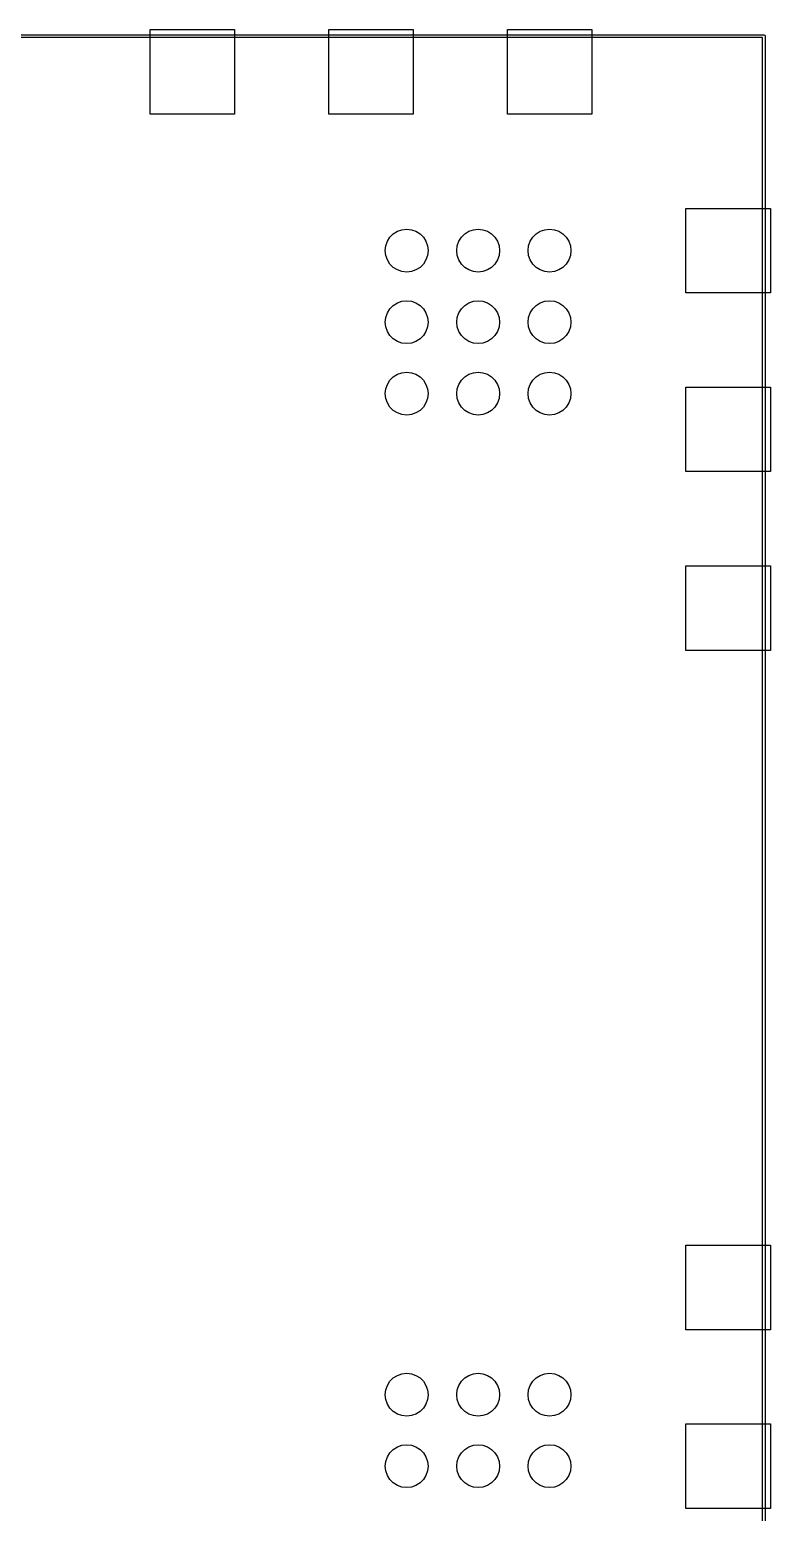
# Model space of a CAD drawing. Extents: x 3.99 to 8.01, y -6.01 to -1.99.
# Drawn here: x 6.972 to 8.009, y -4.065 to -1.991 of the extents above; entities that cross this region are included whole.
import ezdxf

# ---------------------------------------------------------------- set-up
doc = ezdxf.new("R2010")
doc.units = 0
doc.header["$MEASUREMENT"] = 0
doc.layers.add('BLACK', color=7, linetype='CONTINUOUS')

msp = doc.modelspace()

# ---------------------------------------------------------------- linework, layer by layer
at = {"layer": 'BLACK', "linetype": 'CONTINUOUS'}
for p, q in [((4, -1.99803), (8, -1.99803)), ((7.99803, -2.00197), (4.00197, -2.00197)), ((7.14094, -2.10906), (7.14094, -1.99094)), ((7.14094, -1.99094), (7.25906, -1.99094)), ((7.14094, -2.10906), (7.14094, -1.99094)), ((7.14094, -1.99094), (7.25906, -1.99094)), ((7.25906, -1.99094), (7.25906, -2.10906)), ((7.25906, -1.99094), (7.25906, -2.10906)), ((7.39094, -2.10906), (7.39094, -1.99094)), ((7.39094, -1.99094), (7.50906, -1.99094)), ((7.39094, -2.10906), (7.39094, -1.99094)), ((7.39094, -1.99094), (7.50906, -1.99094)), ((7.50906, -1.99094), (7.50906, -2.10906)), ((7.50906, -1.99094), (7.50906, -2.10906)), ((7.64094, -2.10906), (7.64094, -1.99094)), ((7.64094, -1.99094), (7.75906, -1.99094)), ((7.64094, -2.10906), (7.64094, -1.99094)), ((7.64094, -1.99094), (7.75906, -1.99094)), ((7.75906, -1.99094), (7.75906, -2.10906)), ((7.75906, -1.99094), (7.75906, -2.10906)), ((7.99803, -5.99803), (7.99803, -2.00197)), ((8, -1.99803), (8.00139, -1.99861)), ((8.00139, -1.99861), (8.00197, -2)), ((8.00197, -2), (8.00197, -6)), ((7.25906, -2.10906), (7.14094, -2.10906)), ((7.25906, -2.10906), (7.14094, -2.10906)), ((7.50906, -2.10906), (7.39094, -2.10906)), ((7.50906, -2.10906), (7.39094, -2.10906)), ((7.75906, -2.10906), (7.64094, -2.10906)), ((7.75906, -2.10906), (7.64094, -2.10906)), ((7.89094, -2.35906), (7.89094, -2.24094)), ((7.89094, -2.24094), (8.00906, -2.24094)), ((7.89094, -2.35906), (7.89094, -2.24094)), ((7.89094, -2.24094), (8.00906, -2.24094)), ((8.00906, -2.24094), (8.00906, -2.35906)), ((8.00906, -2.24094), (8.00906, -2.35906)), ((7.47655, -2.2813), (7.4813, -2.27655)), ((7.47655, -2.2813), (7.4813, -2.27655)), ((7.4813, -2.27655), (7.48698, -2.27297)), ((7.4813, -2.27655), (7.48698, -2.27297)), ((7.48698, -2.27297), (7.49332, -2.27075)), ((7.48698, -2.27297), (7.49332, -2.27075)), ((7.49332, -2.27075), (7.5, -2.27)), ((7.49332, -2.27075), (7.5, -2.27)), ((7.5, -2.27), (7.50668, -2.27075)), ((7.5, -2.27), (7.50668, -2.27075)), ((7.50668, -2.27075), (7.51302, -2.27297)), ((7.50668, -2.27075), (7.51302, -2.27297)), ((7.51302, -2.27297), (7.5187, -2.27655)), ((7.51302, -2.27297), (7.5187, -2.27655)), ((7.5187, -2.27655), (7.52345, -2.2813)), ((7.5187, -2.27655), (7.52345, -2.2813)), ((7.57655, -2.2813), (7.5813, -2.27655)), ((7.57655, -2.2813), (7.5813, -2.27655)), ((7.5813, -2.27655), (7.58698, -2.27297)), ((7.5813, -2.27655), (7.58698, -2.27297)), ((7.58698, -2.27297), (7.59332, -2.27075)), ((7.58698, -2.27297), (7.59332, -2.27075)), ((7.59332, -2.27075), (7.6, -2.27)), ((7.59332, -2.27075), (7.6, -2.27)), ((7.6, -2.27), (7.60668, -2.27075)), ((7.6, -2.27), (7.60668, -2.27075)), ((7.60668, -2.27075), (7.61302, -2.27297)), ((7.60668, -2.27075), (7.61302, -2.27297)), ((7.61302, -2.27297), (7.6187, -2.27655)), ((7.61302, -2.27297), (7.6187, -2.27655)), ((7.6187, -2.27655), (7.62345, -2.2813)), ((7.6187, -2.27655), (7.62345, -2.2813)), ((7.67655, -2.2813), (7.6813, -2.27655)), ((7.67655, -2.2813), (7.6813, -2.27655)), ((7.6813, -2.27655), (7.68698, -2.27297)), ((7.6813, -2.27655), (7.68698, -2.27297)), ((7.68698, -2.27297), (7.69332, -2.27075)), ((7.68698, -2.27297), (7.69332, -2.27075)), ((7.69332, -2.27075), (7.7, -2.27)), ((7.69332, -2.27075), (7.7, -2.27)), ((7.7, -2.27), (7.70668, -2.27075)), ((7.7, -2.27), (7.70668, -2.27075)), ((7.70668, -2.27075), (7.71302, -2.27297)), ((7.70668, -2.27075), (7.71302, -2.27297)), ((7.71302, -2.27297), (7.7187, -2.27655)), ((7.71302, -2.27297), (7.7187, -2.27655)), ((7.7187, -2.27655), (7.72345, -2.2813)), ((7.7187, -2.27655), (7.72345, -2.2813)), ((7.47, -2.3), (7.47075, -2.29332)), ((7.47, -2.3), (7.47075, -2.29332)), ((7.47075, -2.30668), (7.47, -2.3)), ((7.47075, -2.30668), (7.47, -2.3)), ((7.47075, -2.29332), (7.47297, -2.28698)), ((7.47075, -2.29332), (7.47297, -2.28698)), ((7.47297, -2.28698), (7.47655, -2.2813)), ((7.47297, -2.28698), (7.47655, -2.2813)), ((7.52345, -2.2813), (7.52703, -2.28698)), ((7.52345, -2.2813), (7.52703, -2.28698)), ((7.52703, -2.28698), (7.52925, -2.29332)), ((7.52703, -2.28698), (7.52925, -2.29332)), ((7.52925, -2.29332), (7.53, -2.3)), ((7.52925, -2.29332), (7.53, -2.3)), ((7.53, -2.3), (7.52925, -2.30668)), ((7.53, -2.3), (7.52925, -2.30668)), ((7.57, -2.3), (7.57075, -2.29332)), ((7.57, -2.3), (7.57075, -2.29332)), ((7.57075, -2.30668), (7.57, -2.3)), ((7.57075, -2.30668), (7.57, -2.3)), ((7.57075, -2.29332), (7.57297, -2.28698)), ((7.57075, -2.29332), (7.57297, -2.28698)), ((7.57297, -2.28698), (7.57655, -2.2813)), ((7.57297, -2.28698), (7.57655, -2.2813)), ((7.62345, -2.2813), (7.62703, -2.28698)), ((7.62345, -2.2813), (7.62703, -2.28698)), ((7.62703, -2.28698), (7.62925, -2.29332)), ((7.62703, -2.28698), (7.62925, -2.29332)), ((7.62925, -2.29332), (7.63, -2.3)), ((7.62925, -2.29332), (7.63, -2.3)), ((7.63, -2.3), (7.62925, -2.30668)), ((7.63, -2.3), (7.62925, -2.30668)), ((7.67, -2.3), (7.67075, -2.29332)), ((7.67, -2.3), (7.67075, -2.29332)), ((7.67075, -2.30668), (7.67, -2.3)), ((7.67075, -2.30668), (7.67, -2.3)), ((7.67075, -2.29332), (7.67297, -2.28698)), ((7.67075, -2.29332), (7.67297, -2.28698)), ((7.67297, -2.28698), (7.67655, -2.2813)), ((7.67297, -2.28698), (7.67655, -2.2813)), ((7.72345, -2.2813), (7.72703, -2.28698)), ((7.72345, -2.2813), (7.72703, -2.28698)), ((7.72703, -2.28698), (7.72925, -2.29332)), ((7.72703, -2.28698), (7.72925, -2.29332)), ((7.72925, -2.29332), (7.73, -2.3)), ((7.72925, -2.29332), (7.73, -2.3)), ((7.73, -2.3), (7.72925, -2.30668)), ((7.73, -2.3), (7.72925, -2.30668)), ((7.47297, -2.31302), (7.47075, -2.30668)), ((7.47297, -2.31302), (7.47075, -2.30668)), ((7.47655, -2.3187), (7.47297, -2.31302)), ((7.47655, -2.3187), (7.47297, -2.31302)), ((7.4813, -2.32345), (7.47655, -2.3187)), ((7.4813, -2.32345), (7.47655, -2.3187)), ((7.52345, -2.3187), (7.5187, -2.32345)), ((7.52345, -2.3187), (7.5187, -2.32345)), ((7.52703, -2.31302), (7.52345, -2.3187)), ((7.52703, -2.31302), (7.52345, -2.3187)), ((7.52925, -2.30668), (7.52703, -2.31302)), ((7.52925, -2.30668), (7.52703, -2.31302)), ((7.57297, -2.31302), (7.57075, -2.30668)), ((7.57297, -2.31302), (7.57075, -2.30668)), ((7.57655, -2.3187), (7.57297, -2.31302)), ((7.57655, -2.3187), (7.57297, -2.31302)), ((7.5813, -2.32345), (7.57655, -2.3187)), ((7.5813, -2.32345), (7.57655, -2.3187)), ((7.62345, -2.3187), (7.6187, -2.32345)), ((7.62345, -2.3187), (7.6187, -2.32345)), ((7.62703, -2.31302), (7.62345, -2.3187)), ((7.62703, -2.31302), (7.62345, -2.3187)), ((7.62925, -2.30668), (7.62703, -2.31302)), ((7.62925, -2.30668), (7.62703, -2.31302)), ((7.67297, -2.31302), (7.67075, -2.30668)), ((7.67297, -2.31302), (7.67075, -2.30668)), ((7.67655, -2.3187), (7.67297, -2.31302)), ((7.67655, -2.3187), (7.67297, -2.31302)), ((7.6813, -2.32345), (7.67655, -2.3187)), ((7.6813, -2.32345), (7.67655, -2.3187)), ((7.72345, -2.3187), (7.7187, -2.32345)), ((7.72345, -2.3187), (7.7187, -2.32345)), ((7.72703, -2.31302), (7.72345, -2.3187)), ((7.72703, -2.31302), (7.72345, -2.3187)), ((7.72925, -2.30668), (7.72703, -2.31302)), ((7.72925, -2.30668), (7.72703, -2.31302)), ((7.48698, -2.32703), (7.4813, -2.32345)), ((7.48698, -2.32703), (7.4813, -2.32345)), ((7.49332, -2.32925), (7.48698, -2.32703)), ((7.49332, -2.32925), (7.48698, -2.32703)), ((7.5, -2.33), (7.49332, -2.32925)), ((7.5, -2.33), (7.49332, -2.32925)), ((7.50668, -2.32925), (7.5, -2.33)), ((7.50668, -2.32925), (7.5, -2.33)), ((7.51302, -2.32703), (7.50668, -2.32925)), ((7.51302, -2.32703), (7.50668, -2.32925)), ((7.5187, -2.32345), (7.51302, -2.32703)), ((7.5187, -2.32345), (7.51302, -2.32703)), ((7.58698, -2.32703), (7.5813, -2.32345)), ((7.58698, -2.32703), (7.5813, -2.32345)), ((7.59332, -2.32925), (7.58698, -2.32703)), ((7.59332, -2.32925), (7.58698, -2.32703)), ((7.6, -2.33), (7.59332, -2.32925)), ((7.6, -2.33), (7.59332, -2.32925)), ((7.60668, -2.32925), (7.6, -2.33)), ((7.60668, -2.32925), (7.6, -2.33)), ((7.61302, -2.32703), (7.60668, -2.32925)), ((7.61302, -2.32703), (7.60668, -2.32925)), ((7.6187, -2.32345), (7.61302, -2.32703)), ((7.6187, -2.32345), (7.61302, -2.32703)), ((7.68698, -2.32703), (7.6813, -2.32345)), ((7.68698, -2.32703), (7.6813, -2.32345)), ((7.69332, -2.32925), (7.68698, -2.32703)), ((7.69332, -2.32925), (7.68698, -2.32703)), ((7.7, -2.33), (7.69332, -2.32925)), ((7.7, -2.33), (7.69332, -2.32925)), ((7.70668, -2.32925), (7.7, -2.33)), ((7.70668, -2.32925), (7.7, -2.33)), ((7.71302, -2.32703), (7.70668, -2.32925)), ((7.71302, -2.32703), (7.70668, -2.32925)), ((7.7187, -2.32345), (7.71302, -2.32703)), ((7.7187, -2.32345), (7.71302, -2.32703)), ((8.00906, -2.35906), (7.89094, -2.35906)), ((8.00906, -2.35906), (7.89094, -2.35906)), ((7.47297, -2.38698), (7.47655, -2.3813)), ((7.47297, -2.38698), (7.47655, -2.3813)), ((7.47655, -2.3813), (7.4813, -2.37655)), ((7.47655, -2.3813), (7.4813, -2.37655)), ((7.4813, -2.37655), (7.48698, -2.37297)), ((7.4813, -2.37655), (7.48698, -2.37297)), ((7.48698, -2.37297), (7.49332, -2.37075)), ((7.48698, -2.37297), (7.49332, -2.37075)), ((7.49332, -2.37075), (7.5, -2.37)), ((7.49332, -2.37075), (7.5, -2.37)), ((7.5, -2.37), (7.50668, -2.37075)), ((7.5, -2.37), (7.50668, -2.37075)), ((7.50668, -2.37075), (7.51302, -2.37297)), ((7.50668, -2.37075), (7.51302, -2.37297)), ((7.51302, -2.37297), (7.5187, -2.37655)), ((7.51302, -2.37297), (7.5187, -2.37655)), ((7.5187, -2.37655), (7.52345, -2.3813)), ((7.5187, -2.37655), (7.52345, -2.3813)), ((7.52345, -2.3813), (7.52703, -2.38698)), ((7.52345, -2.3813), (7.52703, -2.38698)), ((7.57297, -2.38698), (7.57655, -2.3813)), ((7.57297, -2.38698), (7.57655, -2.3813)), ((7.57655, -2.3813), (7.5813, -2.37655)), ((7.57655, -2.3813), (7.5813, -2.37655)), ((7.5813, -2.37655), (7.58698, -2.37297)), ((7.5813, -2.37655), (7.58698, -2.37297)), ((7.58698, -2.37297), (7.59332, -2.37075)), ((7.58698, -2.37297), (7.59332, -2.37075)), ((7.59332, -2.37075), (7.6, -2.37)), ((7.59332, -2.37075), (7.6, -2.37)), ((7.6, -2.37), (7.60668, -2.37075)), ((7.6, -2.37), (7.60668, -2.37075)), ((7.60668, -2.37075), (7.61302, -2.37297)), ((7.60668, -2.37075), (7.61302, -2.37297)), ((7.61302, -2.37297), (7.6187, -2.37655)), ((7.61302, -2.37297), (7.6187, -2.37655)), ((7.6187, -2.37655), (7.62345, -2.3813)), ((7.6187, -2.37655), (7.62345, -2.3813)), ((7.62345, -2.3813), (7.62703, -2.38698)), ((7.62345, -2.3813), (7.62703, -2.38698)), ((7.67297, -2.38698), (7.67655, -2.3813)), ((7.67297, -2.38698), (7.67655, -2.3813)), ((7.67655, -2.3813), (7.6813, -2.37655)), ((7.67655, -2.3813), (7.6813, -2.37655)), ((7.6813, -2.37655), (7.68698, -2.37297)), ((7.6813, -2.37655), (7.68698, -2.37297)), ((7.68698, -2.37297), (7.69332, -2.37075)), ((7.68698, -2.37297), (7.69332, -2.37075)), ((7.69332, -2.37075), (7.7, -2.37)), ((7.69332, -2.37075), (7.7, -2.37)), ((7.7, -2.37), (7.70668, -2.37075)), ((7.7, -2.37), (7.70668, -2.37075)), ((7.70668, -2.37075), (7.71302, -2.37297)), ((7.70668, -2.37075), (7.71302, -2.37297)), ((7.71302, -2.37297), (7.7187, -2.37655)), ((7.71302, -2.37297), (7.7187, -2.37655)), ((7.7187, -2.37655), (7.72345, -2.3813)), ((7.7187, -2.37655), (7.72345, -2.3813)), ((7.72345, -2.3813), (7.72703, -2.38698)), ((7.72345, -2.3813), (7.72703, -2.38698)), ((7.47, -2.4), (7.47075, -2.39332)), ((7.47, -2.4), (7.47075, -2.39332)), ((7.47075, -2.40668), (7.47, -2.4)), ((7.47075, -2.40668), (7.47, -2.4)), ((7.47075, -2.39332), (7.47297, -2.38698)), ((7.47075, -2.39332), (7.47297, -2.38698)), ((7.52703, -2.38698), (7.52925, -2.39332)), ((7.52703, -2.38698), (7.52925, -2.39332)), ((7.52925, -2.39332), (7.53, -2.4)), ((7.52925, -2.39332), (7.53, -2.4)), ((7.53, -2.4), (7.52925, -2.40668)), ((7.53, -2.4), (7.52925, -2.40668)), ((7.57, -2.4), (7.57075, -2.39332)), ((7.57, -2.4), (7.57075, -2.39332)), ((7.57075, -2.40668), (7.57, -2.4)), ((7.57075, -2.40668), (7.57, -2.4)), ((7.57075, -2.39332), (7.57297, -2.38698)), ((7.57075, -2.39332), (7.57297, -2.38698)), ((7.62703, -2.38698), (7.62925, -2.39332)), ((7.62703, -2.38698), (7.62925, -2.39332)), ((7.62925, -2.39332), (7.63, -2.4)), ((7.62925, -2.39332), (7.63, -2.4)), ((7.63, -2.4), (7.62925, -2.40668)), ((7.63, -2.4), (7.62925, -2.40668)), ((7.67, -2.4), (7.67075, -2.39332)), ((7.67, -2.4), (7.67075, -2.39332)), ((7.67075, -2.40668), (7.67, -2.4)), ((7.67075, -2.40668), (7.67, -2.4)), ((7.67075, -2.39332), (7.67297, -2.38698)), ((7.67075, -2.39332), (7.67297, -2.38698)), ((7.72703, -2.38698), (7.72925, -2.39332)), ((7.72703, -2.38698), (7.72925, -2.39332)), ((7.72925, -2.39332), (7.73, -2.4)), ((7.72925, -2.39332), (7.73, -2.4)), ((7.73, -2.4), (7.72925, -2.40668)), ((7.73, -2.4), (7.72925, -2.40668)), ((7.47297, -2.41302), (7.47075, -2.40668)), ((7.47297, -2.41302), (7.47075, -2.40668)), ((7.47655, -2.4187), (7.47297, -2.41302)), ((7.47655, -2.4187), (7.47297, -2.41302)), ((7.4813, -2.42345), (7.47655, -2.4187)), ((7.4813, -2.42345), (7.47655, -2.4187)), ((7.48698, -2.42703), (7.4813, -2.42345)), ((7.48698, -2.42703), (7.4813, -2.42345)), ((7.5187, -2.42345), (7.51302, -2.42703)), ((7.5187, -2.42345), (7.51302, -2.42703)), ((7.52345, -2.4187), (7.5187, -2.42345)), ((7.52345, -2.4187), (7.5187, -2.42345)), ((7.52703, -2.41302), (7.52345, -2.4187)), ((7.52703, -2.41302), (7.52345, -2.4187)), ((7.52925, -2.40668), (7.52703, -2.41302)), ((7.52925, -2.40668), (7.52703, -2.41302)), ((7.57297, -2.41302), (7.57075, -2.40668)), ((7.57297, -2.41302), (7.57075, -2.40668)), ((7.57655, -2.4187), (7.57297, -2.41302)), ((7.57655, -2.4187), (7.57297, -2.41302)), ((7.5813, -2.42345), (7.57655, -2.4187)), ((7.5813, -2.42345), (7.57655, -2.4187)), ((7.58698, -2.42703), (7.5813, -2.42345)), ((7.58698, -2.42703), (7.5813, -2.42345)), ((7.6187, -2.42345), (7.61302, -2.42703)), ((7.6187, -2.42345), (7.61302, -2.42703)), ((7.62345, -2.4187), (7.6187, -2.42345)), ((7.62345, -2.4187), (7.6187, -2.42345)), ((7.62703, -2.41302), (7.62345, -2.4187)), ((7.62703, -2.41302), (7.62345, -2.4187)), ((7.62925, -2.40668), (7.62703, -2.41302)), ((7.62925, -2.40668), (7.62703, -2.41302)), ((7.67297, -2.41302), (7.67075, -2.40668)), ((7.67297, -2.41302), (7.67075, -2.40668)), ((7.67655, -2.4187), (7.67297, -2.41302)), ((7.67655, -2.4187), (7.67297, -2.41302)), ((7.6813, -2.42345), (7.67655, -2.4187)), ((7.6813, -2.42345), (7.67655, -2.4187)), ((7.68698, -2.42703), (7.6813, -2.42345)), ((7.68698, -2.42703), (7.6813, -2.42345)), ((7.7187, -2.42345), (7.71302, -2.42703)), ((7.7187, -2.42345), (7.71302, -2.42703)), ((7.72345, -2.4187), (7.7187, -2.42345)), ((7.72345, -2.4187), (7.7187, -2.42345)), ((7.72703, -2.41302), (7.72345, -2.4187)), ((7.72703, -2.41302), (7.72345, -2.4187)), ((7.72925, -2.40668), (7.72703, -2.41302)), ((7.72925, -2.40668), (7.72703, -2.41302)), ((7.49332, -2.42925), (7.48698, -2.42703)), ((7.49332, -2.42925), (7.48698, -2.42703)), ((7.5, -2.43), (7.49332, -2.42925)), ((7.5, -2.43), (7.49332, -2.42925)), ((7.50668, -2.42925), (7.5, -2.43)), ((7.50668, -2.42925), (7.5, -2.43)), ((7.51302, -2.42703), (7.50668, -2.42925)), ((7.51302, -2.42703), (7.50668, -2.42925)), ((7.59332, -2.42925), (7.58698, -2.42703)), ((7.59332, -2.42925), (7.58698, -2.42703)), ((7.6, -2.43), (7.59332, -2.42925)), ((7.6, -2.43), (7.59332, -2.42925)), ((7.60668, -2.42925), (7.6, -2.43)), ((7.60668, -2.42925), (7.6, -2.43)), ((7.61302, -2.42703), (7.60668, -2.42925)), ((7.61302, -2.42703), (7.60668, -2.42925)), ((7.69332, -2.42925), (7.68698, -2.42703)), ((7.69332, -2.42925), (7.68698, -2.42703)), ((7.7, -2.43), (7.69332, -2.42925)), ((7.7, -2.43), (7.69332, -2.42925)), ((7.70668, -2.42925), (7.7, -2.43)), ((7.70668, -2.42925), (7.7, -2.43)), ((7.71302, -2.42703), (7.70668, -2.42925)), ((7.71302, -2.42703), (7.70668, -2.42925)), ((7.47075, -2.49332), (7.47297, -2.48698)), ((7.47075, -2.49332), (7.47297, -2.48698)), ((7.47297, -2.48698), (7.47655, -2.4813)), ((7.47297, -2.48698), (7.47655, -2.4813)), ((7.47655, -2.4813), (7.4813, -2.47655)), ((7.47655, -2.4813), (7.4813, -2.47655)), ((7.4813, -2.47655), (7.48698, -2.47297)), ((7.4813, -2.47655), (7.48698, -2.47297)), ((7.48698, -2.47297), (7.49332, -2.47075)), ((7.48698, -2.47297), (7.49332, -2.47075)), ((7.49332, -2.47075), (7.5, -2.47)), ((7.49332, -2.47075), (7.5, -2.47)), ((7.5, -2.47), (7.50668, -2.47075)), ((7.5, -2.47), (7.50668, -2.47075)), ((7.50668, -2.47075), (7.51302, -2.47297)), ((7.50668, -2.47075), (7.51302, -2.47297)), ((7.51302, -2.47297), (7.5187, -2.47655)), ((7.51302, -2.47297), (7.5187, -2.47655)), ((7.5187, -2.47655), (7.52345, -2.4813)), ((7.5187, -2.47655), (7.52345, -2.4813)), ((7.52345, -2.4813), (7.52703, -2.48698)), ((7.52345, -2.4813), (7.52703, -2.48698)), ((7.52703, -2.48698), (7.52925, -2.49332)), ((7.52703, -2.48698), (7.52925, -2.49332)), ((7.57075, -2.49332), (7.57297, -2.48698)), ((7.57075, -2.49332), (7.57297, -2.48698)), ((7.57297, -2.48698), (7.57655, -2.4813)), ((7.57297, -2.48698), (7.57655, -2.4813)), ((7.57655, -2.4813), (7.5813, -2.47655)), ((7.57655, -2.4813), (7.5813, -2.47655)), ((7.5813, -2.47655), (7.58698, -2.47297)), ((7.5813, -2.47655), (7.58698, -2.47297)), ((7.58698, -2.47297), (7.59332, -2.47075)), ((7.58698, -2.47297), (7.59332, -2.47075)), ((7.59332, -2.47075), (7.6, -2.47)), ((7.59332, -2.47075), (7.6, -2.47)), ((7.6, -2.47), (7.60668, -2.47075)), ((7.6, -2.47), (7.60668, -2.47075)), ((7.60668, -2.47075), (7.61302, -2.47297)), ((7.60668, -2.47075), (7.61302, -2.47297)), ((7.61302, -2.47297), (7.6187, -2.47655)), ((7.61302, -2.47297), (7.6187, -2.47655)), ((7.6187, -2.47655), (7.62345, -2.4813)), ((7.6187, -2.47655), (7.62345, -2.4813)), ((7.62345, -2.4813), (7.62703, -2.48698)), ((7.62345, -2.4813), (7.62703, -2.48698)), ((7.62703, -2.48698), (7.62925, -2.49332)), ((7.62703, -2.48698), (7.62925, -2.49332)), ((7.67075, -2.49332), (7.67297, -2.48698)), ((7.67075, -2.49332), (7.67297, -2.48698)), ((7.67297, -2.48698), (7.67655, -2.4813)), ((7.67297, -2.48698), (7.67655, -2.4813)), ((7.67655, -2.4813), (7.6813, -2.47655)), ((7.67655, -2.4813), (7.6813, -2.47655)), ((7.6813, -2.47655), (7.68698, -2.47297)), ((7.6813, -2.47655), (7.68698, -2.47297)), ((7.68698, -2.47297), (7.69332, -2.47075)), ((7.68698, -2.47297), (7.69332, -2.47075)), ((7.69332, -2.47075), (7.7, -2.47)), ((7.69332, -2.47075), (7.7, -2.47)), ((7.7, -2.47), (7.70668, -2.47075)), ((7.7, -2.47), (7.70668, -2.47075)), ((7.70668, -2.47075), (7.71302, -2.47297)), ((7.70668, -2.47075), (7.71302, -2.47297)), ((7.71302, -2.47297), (7.7187, -2.47655)), ((7.71302, -2.47297), (7.7187, -2.47655)), ((7.7187, -2.47655), (7.72345, -2.4813)), ((7.7187, -2.47655), (7.72345, -2.4813)), ((7.72345, -2.4813), (7.72703, -2.48698)), ((7.72345, -2.4813), (7.72703, -2.48698)), ((7.72703, -2.48698), (7.72925, -2.49332)), ((7.72703, -2.48698), (7.72925, -2.49332)), ((7.47, -2.5), (7.47075, -2.49332)), ((7.47, -2.5), (7.47075, -2.49332)), ((7.47075, -2.50668), (7.47, -2.5)), ((7.47075, -2.50668), (7.47, -2.5)), ((7.47297, -2.51302), (7.47075, -2.50668)), ((7.47297, -2.51302), (7.47075, -2.50668)), ((7.52925, -2.50668), (7.52703, -2.51302)), ((7.52925, -2.50668), (7.52703, -2.51302)), ((7.52925, -2.49332), (7.53, -2.5)), ((7.52925, -2.49332), (7.53, -2.5)), ((7.53, -2.5), (7.52925, -2.50668)), ((7.53, -2.5), (7.52925, -2.50668)), ((7.57, -2.5), (7.57075, -2.49332)), ((7.57, -2.5), (7.57075, -2.49332)), ((7.57075, -2.50668), (7.57, -2.5)), ((7.57075, -2.50668), (7.57, -2.5)), ((7.57297, -2.51302), (7.57075, -2.50668)), ((7.57297, -2.51302), (7.57075, -2.50668)), ((7.62925, -2.50668), (7.62703, -2.51302)), ((7.62925, -2.50668), (7.62703, -2.51302)), ((7.62925, -2.49332), (7.63, -2.5)), ((7.62925, -2.49332), (7.63, -2.5)), ((7.63, -2.5), (7.62925, -2.50668)), ((7.63, -2.5), (7.62925, -2.50668)), ((7.67, -2.5), (7.67075, -2.49332)), ((7.67, -2.5), (7.67075, -2.49332)), ((7.67075, -2.50668), (7.67, -2.5)), ((7.67075, -2.50668), (7.67, -2.5)), ((7.67297, -2.51302), (7.67075, -2.50668)), ((7.67297, -2.51302), (7.67075, -2.50668)), ((7.72925, -2.50668), (7.72703, -2.51302)), ((7.72925, -2.50668), (7.72703, -2.51302)), ((7.72925, -2.49332), (7.73, -2.5)), ((7.72925, -2.49332), (7.73, -2.5)), ((7.73, -2.5), (7.72925, -2.50668)), ((7.73, -2.5), (7.72925, -2.50668)), ((7.89094, -2.60906), (7.89094, -2.49094)), ((7.89094, -2.49094), (8.00906, -2.49094)), ((7.89094, -2.60906), (7.89094, -2.49094)), ((7.89094, -2.49094), (8.00906, -2.49094)), ((8.00906, -2.49094), (8.00906, -2.60906)), ((8.00906, -2.49094), (8.00906, -2.60906)), ((7.47655, -2.5187), (7.47297, -2.51302)), ((7.47655, -2.5187), (7.47297, -2.51302)), ((7.4813, -2.52345), (7.47655, -2.5187)), ((7.4813, -2.52345), (7.47655, -2.5187)), ((7.48698, -2.52703), (7.4813, -2.52345)), ((7.48698, -2.52703), (7.4813, -2.52345)), ((7.49332, -2.52925), (7.48698, -2.52703)), ((7.49332, -2.52925), (7.48698, -2.52703)), ((7.5, -2.53), (7.49332, -2.52925)), ((7.5, -2.53), (7.49332, -2.52925)), ((7.50668, -2.52925), (7.5, -2.53)), ((7.50668, -2.52925), (7.5, -2.53)), ((7.51302, -2.52703), (7.50668, -2.52925)), ((7.51302, -2.52703), (7.50668, -2.52925)), ((7.5187, -2.52345), (7.51302, -2.52703)), ((7.5187, -2.52345), (7.51302, -2.52703)), ((7.52345, -2.5187), (7.5187, -2.52345)), ((7.52345, -2.5187), (7.5187, -2.52345)), ((7.52703, -2.51302), (7.52345, -2.5187)), ((7.52703, -2.51302), (7.52345, -2.5187)), ((7.57655, -2.5187), (7.57297, -2.51302)), ((7.57655, -2.5187), (7.57297, -2.51302)), ((7.5813, -2.52345), (7.57655, -2.5187)), ((7.5813, -2.52345), (7.57655, -2.5187)), ((7.58698, -2.52703), (7.5813, -2.52345)), ((7.58698, -2.52703), (7.5813, -2.52345)), ((7.59332, -2.52925), (7.58698, -2.52703)), ((7.59332, -2.52925), (7.58698, -2.52703)), ((7.6, -2.53), (7.59332, -2.52925)), ((7.6, -2.53), (7.59332, -2.52925)), ((7.60668, -2.52925), (7.6, -2.53)), ((7.60668, -2.52925), (7.6, -2.53)), ((7.61302, -2.52703), (7.60668, -2.52925)), ((7.61302, -2.52703), (7.60668, -2.52925)), ((7.6187, -2.52345), (7.61302, -2.52703)), ((7.6187, -2.52345), (7.61302, -2.52703)), ((7.62345, -2.5187), (7.6187, -2.52345)), ((7.62345, -2.5187), (7.6187, -2.52345)), ((7.62703, -2.51302), (7.62345, -2.5187)), ((7.62703, -2.51302), (7.62345, -2.5187)), ((7.67655, -2.5187), (7.67297, -2.51302)), ((7.67655, -2.5187), (7.67297, -2.51302)), ((7.6813, -2.52345), (7.67655, -2.5187)), ((7.6813, -2.52345), (7.67655, -2.5187)), ((7.68698, -2.52703), (7.6813, -2.52345)), ((7.68698, -2.52703), (7.6813, -2.52345)), ((7.69332, -2.52925), (7.68698, -2.52703)), ((7.69332, -2.52925), (7.68698, -2.52703)), ((7.7, -2.53), (7.69332, -2.52925)), ((7.7, -2.53), (7.69332, -2.52925)), ((7.70668, -2.52925), (7.7, -2.53)), ((7.70668, -2.52925), (7.7, -2.53)), ((7.71302, -2.52703), (7.70668, -2.52925)), ((7.71302, -2.52703), (7.70668, -2.52925)), ((7.7187, -2.52345), (7.71302, -2.52703)), ((7.7187, -2.52345), (7.71302, -2.52703)), ((7.72345, -2.5187), (7.7187, -2.52345)), ((7.72345, -2.5187), (7.7187, -2.52345)), ((7.72703, -2.51302), (7.72345, -2.5187)), ((7.72703, -2.51302), (7.72345, -2.5187)), ((8.00906, -2.60906), (7.89094, -2.60906)), ((8.00906, -2.60906), (7.89094, -2.60906)), ((7.89094, -2.85906), (7.89094, -2.74094)), ((7.89094, -2.74094), (8.00906, -2.74094)), ((7.89094, -2.85906), (7.89094, -2.74094)), ((7.89094, -2.74094), (8.00906, -2.74094)), ((8.00906, -2.74094), (8.00906, -2.85906)), ((8.00906, -2.74094), (8.00906, -2.85906)), ((8.00906, -2.85906), (7.89094, -2.85906)), ((8.00906, -2.85906), (7.89094, -2.85906)), ((7.89094, -3.80906), (7.89094, -3.69094)), ((7.89094, -3.69094), (8.00906, -3.69094)), ((7.89094, -3.80906), (7.89094, -3.69094)), ((7.89094, -3.69094), (8.00906, -3.69094)), ((8.00906, -3.69094), (8.00906, -3.80906)), ((8.00906, -3.69094), (8.00906, -3.80906)), ((8.00906, -3.80906), (7.89094, -3.80906)), ((8.00906, -3.80906), (7.89094, -3.80906)), ((7.47655, -3.8813), (7.4813, -3.87655)), ((7.47655, -3.8813), (7.4813, -3.87655)), ((7.4813, -3.87655), (7.48698, -3.87297)), ((7.4813, -3.87655), (7.48698, -3.87297)), ((7.48698, -3.87297), (7.49332, -3.87075)), ((7.48698, -3.87297), (7.49332, -3.87075)), ((7.49332, -3.87075), (7.5, -3.87)), ((7.49332, -3.87075), (7.5, -3.87)), ((7.5, -3.87), (7.50668, -3.87075)), ((7.5, -3.87), (7.50668, -3.87075)), ((7.50668, -3.87075), (7.51302, -3.87297)), ((7.50668, -3.87075), (7.51302, -3.87297)), ((7.51302, -3.87297), (7.5187, -3.87655)), ((7.51302, -3.87297), (7.5187, -3.87655)), ((7.5187, -3.87655), (7.52345, -3.8813)), ((7.5187, -3.87655), (7.52345, -3.8813)), ((7.57655, -3.8813), (7.5813, -3.87655)), ((7.57655, -3.8813), (7.5813, -3.87655)), ((7.5813, -3.87655), (7.58698, -3.87297)), ((7.5813, -3.87655), (7.58698, -3.87297)), ((7.58698, -3.87297), (7.59332, -3.87075)), ((7.58698, -3.87297), (7.59332, -3.87075)), ((7.59332, -3.87075), (7.6, -3.87)), ((7.59332, -3.87075), (7.6, -3.87)), ((7.6, -3.87), (7.60668, -3.87075)), ((7.6, -3.87), (7.60668, -3.87075)), ((7.60668, -3.87075), (7.61302, -3.87297)), ((7.60668, -3.87075), (7.61302, -3.87297)), ((7.61302, -3.87297), (7.6187, -3.87655)), ((7.61302, -3.87297), (7.6187, -3.87655)), ((7.6187, -3.87655), (7.62345, -3.8813)), ((7.6187, -3.87655), (7.62345, -3.8813)), ((7.67655, -3.8813), (7.6813, -3.87655)), ((7.67655, -3.8813), (7.6813, -3.87655)), ((7.6813, -3.87655), (7.68698, -3.87297)), ((7.6813, -3.87655), (7.68698, -3.87297)), ((7.68698, -3.87297), (7.69332, -3.87075)), ((7.68698, -3.87297), (7.69332, -3.87075)), ((7.69332, -3.87075), (7.7, -3.87)), ((7.69332, -3.87075), (7.7, -3.87)), ((7.7, -3.87), (7.70668, -3.87075)), ((7.7, -3.87), (7.70668, -3.87075)), ((7.70668, -3.87075), (7.71302, -3.87297)), ((7.70668, -3.87075), (7.71302, -3.87297)), ((7.71302, -3.87297), (7.7187, -3.87655)), ((7.71302, -3.87297), (7.7187, -3.87655)), ((7.7187, -3.87655), (7.72345, -3.8813)), ((7.7187, -3.87655), (7.72345, -3.8813)), ((7.47, -3.9), (7.47075, -3.89332)), ((7.47, -3.9), (7.47075, -3.89332)), ((7.47075, -3.89332), (7.47297, -3.88698)), ((7.47075, -3.89332), (7.47297, -3.88698)), ((7.47297, -3.88698), (7.47655, -3.8813)), ((7.47297, -3.88698), (7.47655, -3.8813)), ((7.52345, -3.8813), (7.52703, -3.88698)), ((7.52345, -3.8813), (7.52703, -3.88698)), ((7.52703, -3.88698), (7.52925, -3.89332)), ((7.52703, -3.88698), (7.52925, -3.89332)), ((7.52925, -3.89332), (7.53, -3.9)), ((7.52925, -3.89332), (7.53, -3.9)), ((7.57, -3.9), (7.57075, -3.89332)), ((7.57, -3.9), (7.57075, -3.89332)), ((7.57075, -3.89332), (7.57297, -3.88698)), ((7.57075, -3.89332), (7.57297, -3.88698)), ((7.57297, -3.88698), (7.57655, -3.8813)), ((7.57297, -3.88698), (7.57655, -3.8813)), ((7.62345, -3.8813), (7.62703, -3.88698)), ((7.62345, -3.8813), (7.62703, -3.88698)), ((7.62703, -3.88698), (7.62925, -3.89332)), ((7.62703, -3.88698), (7.62925, -3.89332)), ((7.62925, -3.89332), (7.63, -3.9)), ((7.62925, -3.89332), (7.63, -3.9)), ((7.67, -3.9), (7.67075, -3.89332)), ((7.67, -3.9), (7.67075, -3.89332)), ((7.67075, -3.89332), (7.67297, -3.88698)), ((7.67075, -3.89332), (7.67297, -3.88698)), ((7.67297, -3.88698), (7.67655, -3.8813)), ((7.67297, -3.88698), (7.67655, -3.8813)), ((7.72345, -3.8813), (7.72703, -3.88698)), ((7.72345, -3.8813), (7.72703, -3.88698)), ((7.72703, -3.88698), (7.72925, -3.89332)), ((7.72703, -3.88698), (7.72925, -3.89332)), ((7.72925, -3.89332), (7.73, -3.9)), ((7.72925, -3.89332), (7.73, -3.9)), ((7.47075, -3.90668), (7.47, -3.9)), ((7.47075, -3.90668), (7.47, -3.9)), ((7.47297, -3.91302), (7.47075, -3.90668)), ((7.47297, -3.91302), (7.47075, -3.90668)), ((7.47655, -3.9187), (7.47297, -3.91302)), ((7.47655, -3.9187), (7.47297, -3.91302)), ((7.4813, -3.92345), (7.47655, -3.9187)), ((7.4813, -3.92345), (7.47655, -3.9187)), ((7.52345, -3.9187), (7.5187, -3.92345)), ((7.52345, -3.9187), (7.5187, -3.92345)), ((7.52703, -3.91302), (7.52345, -3.9187)), ((7.52703, -3.91302), (7.52345, -3.9187)), ((7.52925, -3.90668), (7.52703, -3.91302)), ((7.52925, -3.90668), (7.52703, -3.91302)), ((7.53, -3.9), (7.52925, -3.90668)), ((7.53, -3.9), (7.52925, -3.90668)), ((7.57075, -3.90668), (7.57, -3.9)), ((7.57075, -3.90668), (7.57, -3.9)), ((7.57297, -3.91302), (7.57075, -3.90668)), ((7.57297, -3.91302), (7.57075, -3.90668)), ((7.57655, -3.9187), (7.57297, -3.91302)), ((7.57655, -3.9187), (7.57297, -3.91302)), ((7.5813, -3.92345), (7.57655, -3.9187)), ((7.5813, -3.92345), (7.57655, -3.9187)), ((7.62345, -3.9187), (7.6187, -3.92345)), ((7.62345, -3.9187), (7.6187, -3.92345)), ((7.62703, -3.91302), (7.62345, -3.9187)), ((7.62703, -3.91302), (7.62345, -3.9187)), ((7.62925, -3.90668), (7.62703, -3.91302)), ((7.62925, -3.90668), (7.62703, -3.91302)), ((7.63, -3.9), (7.62925, -3.90668)), ((7.63, -3.9), (7.62925, -3.90668)), ((7.67075, -3.90668), (7.67, -3.9)), ((7.67075, -3.90668), (7.67, -3.9)), ((7.67297, -3.91302), (7.67075, -3.90668)), ((7.67297, -3.91302), (7.67075, -3.90668)), ((7.67655, -3.9187), (7.67297, -3.91302)), ((7.67655, -3.9187), (7.67297, -3.91302)), ((7.6813, -3.92345), (7.67655, -3.9187)), ((7.6813, -3.92345), (7.67655, -3.9187)), ((7.72345, -3.9187), (7.7187, -3.92345)), ((7.72345, -3.9187), (7.7187, -3.92345)), ((7.72703, -3.91302), (7.72345, -3.9187)), ((7.72703, -3.91302), (7.72345, -3.9187)), ((7.72925, -3.90668), (7.72703, -3.91302)), ((7.72925, -3.90668), (7.72703, -3.91302)), ((7.73, -3.9), (7.72925, -3.90668)), ((7.73, -3.9), (7.72925, -3.90668)), ((7.48698, -3.92703), (7.4813, -3.92345)), ((7.48698, -3.92703), (7.4813, -3.92345)), ((7.49332, -3.92925), (7.48698, -3.92703)), ((7.49332, -3.92925), (7.48698, -3.92703)), ((7.5, -3.93), (7.49332, -3.92925)), ((7.5, -3.93), (7.49332, -3.92925)), ((7.50668, -3.92925), (7.5, -3.93)), ((7.50668, -3.92925), (7.5, -3.93)), ((7.51302, -3.92703), (7.50668, -3.92925)), ((7.51302, -3.92703), (7.50668, -3.92925)), ((7.5187, -3.92345), (7.51302, -3.92703)), ((7.5187, -3.92345), (7.51302, -3.92703)), ((7.58698, -3.92703), (7.5813, -3.92345)), ((7.58698, -3.92703), (7.5813, -3.92345)), ((7.59332, -3.92925), (7.58698, -3.92703)), ((7.59332, -3.92925), (7.58698, -3.92703)), ((7.6, -3.93), (7.59332, -3.92925)), ((7.6, -3.93), (7.59332, -3.92925)), ((7.60668, -3.92925), (7.6, -3.93)), ((7.60668, -3.92925), (7.6, -3.93)), ((7.61302, -3.92703), (7.60668, -3.92925)), ((7.61302, -3.92703), (7.60668, -3.92925)), ((7.6187, -3.92345), (7.61302, -3.92703)), ((7.6187, -3.92345), (7.61302, -3.92703)), ((7.68698, -3.92703), (7.6813, -3.92345)), ((7.68698, -3.92703), (7.6813, -3.92345)), ((7.69332, -3.92925), (7.68698, -3.92703)), ((7.69332, -3.92925), (7.68698, -3.92703)), ((7.7, -3.93), (7.69332, -3.92925)), ((7.7, -3.93), (7.69332, -3.92925)), ((7.70668, -3.92925), (7.7, -3.93)), ((7.70668, -3.92925), (7.7, -3.93)), ((7.71302, -3.92703), (7.70668, -3.92925)), ((7.71302, -3.92703), (7.70668, -3.92925)), ((7.7187, -3.92345), (7.71302, -3.92703)), ((7.7187, -3.92345), (7.71302, -3.92703)), ((7.89094, -4.05906), (7.89094, -3.94094)), ((7.89094, -3.94094), (8.00906, -3.94094)), ((7.89094, -4.05906), (7.89094, -3.94094)), ((7.89094, -3.94094), (8.00906, -3.94094)), ((8.00906, -3.94094), (8.00906, -4.05906)), ((8.00906, -3.94094), (8.00906, -4.05906)), ((7.47655, -3.9813), (7.4813, -3.97655)), ((7.47655, -3.9813), (7.4813, -3.97655)), ((7.4813, -3.97655), (7.48698, -3.97297)), ((7.4813, -3.97655), (7.48698, -3.97297)), ((7.48698, -3.97297), (7.49332, -3.97075)), ((7.48698, -3.97297), (7.49332, -3.97075)), ((7.49332, -3.97075), (7.5, -3.97)), ((7.49332, -3.97075), (7.5, -3.97)), ((7.5, -3.97), (7.50668, -3.97075)), ((7.5, -3.97), (7.50668, -3.97075)), ((7.50668, -3.97075), (7.51302, -3.97297)), ((7.50668, -3.97075), (7.51302, -3.97297)), ((7.51302, -3.97297), (7.5187, -3.97655)), ((7.51302, -3.97297), (7.5187, -3.97655)), ((7.5187, -3.97655), (7.52345, -3.9813)), ((7.5187, -3.97655), (7.52345, -3.9813)), ((7.57655, -3.9813), (7.5813, -3.97655)), ((7.57655, -3.9813), (7.5813, -3.97655)), ((7.5813, -3.97655), (7.58698, -3.97297)), ((7.5813, -3.97655), (7.58698, -3.97297)), ((7.58698, -3.97297), (7.59332, -3.97075)), ((7.58698, -3.97297), (7.59332, -3.97075)), ((7.59332, -3.97075), (7.6, -3.97)), ((7.59332, -3.97075), (7.6, -3.97)), ((7.6, -3.97), (7.60668, -3.97075)), ((7.6, -3.97), (7.60668, -3.97075)), ((7.60668, -3.97075), (7.61302, -3.97297)), ((7.60668, -3.97075), (7.61302, -3.97297)), ((7.61302, -3.97297), (7.6187, -3.97655)), ((7.61302, -3.97297), (7.6187, -3.97655)), ((7.6187, -3.97655), (7.62345, -3.9813)), ((7.6187, -3.97655), (7.62345, -3.9813)), ((7.67655, -3.9813), (7.6813, -3.97655)), ((7.67655, -3.9813), (7.6813, -3.97655)), ((7.6813, -3.97655), (7.68698, -3.97297)), ((7.6813, -3.97655), (7.68698, -3.97297)), ((7.68698, -3.97297), (7.69332, -3.97075)), ((7.68698, -3.97297), (7.69332, -3.97075)), ((7.69332, -3.97075), (7.7, -3.97)), ((7.69332, -3.97075), (7.7, -3.97)), ((7.7, -3.97), (7.70668, -3.97075)), ((7.7, -3.97), (7.70668, -3.97075)), ((7.70668, -3.97075), (7.71302, -3.97297)), ((7.70668, -3.97075), (7.71302, -3.97297)), ((7.71302, -3.97297), (7.7187, -3.97655)), ((7.71302, -3.97297), (7.7187, -3.97655)), ((7.7187, -3.97655), (7.72345, -3.9813)), ((7.7187, -3.97655), (7.72345, -3.9813)), ((7.47, -4), (7.47075, -3.99332)), ((7.47, -4), (7.47075, -3.99332)), ((7.47075, -4.00668), (7.47, -4)), ((7.47075, -4.00668), (7.47, -4)), ((7.47075, -3.99332), (7.47297, -3.98698)), ((7.47075, -3.99332), (7.47297, -3.98698)), ((7.47297, -3.98698), (7.47655, -3.9813)), ((7.47297, -3.98698), (7.47655, -3.9813)), ((7.52345, -3.9813), (7.52703, -3.98698)), ((7.52345, -3.9813), (7.52703, -3.98698)), ((7.52703, -3.98698), (7.52925, -3.99332)), ((7.52703, -3.98698), (7.52925, -3.99332)), ((7.52925, -3.99332), (7.53, -4)), ((7.52925, -3.99332), (7.53, -4)), ((7.53, -4), (7.52925, -4.00668)), ((7.53, -4), (7.52925, -4.00668)), ((7.57, -4), (7.57075, -3.99332)), ((7.57, -4), (7.57075, -3.99332)), ((7.57075, -4.00668), (7.57, -4)), ((7.57075, -4.00668), (7.57, -4)), ((7.57075, -3.99332), (7.57297, -3.98698)), ((7.57075, -3.99332), (7.57297, -3.98698)), ((7.57297, -3.98698), (7.57655, -3.9813)), ((7.57297, -3.98698), (7.57655, -3.9813)), ((7.62345, -3.9813), (7.62703, -3.98698)), ((7.62345, -3.9813), (7.62703, -3.98698)), ((7.62703, -3.98698), (7.62925, -3.99332)), ((7.62703, -3.98698), (7.62925, -3.99332)), ((7.62925, -3.99332), (7.63, -4)), ((7.62925, -3.99332), (7.63, -4)), ((7.63, -4), (7.62925, -4.00668)), ((7.63, -4), (7.62925, -4.00668)), ((7.67, -4), (7.67075, -3.99332)), ((7.67, -4), (7.67075, -3.99332)), ((7.67075, -4.00668), (7.67, -4)), ((7.67075, -4.00668), (7.67, -4)), ((7.67075, -3.99332), (7.67297, -3.98698)), ((7.67075, -3.99332), (7.67297, -3.98698)), ((7.67297, -3.98698), (7.67655, -3.9813)), ((7.67297, -3.98698), (7.67655, -3.9813)), ((7.72345, -3.9813), (7.72703, -3.98698)), ((7.72345, -3.9813), (7.72703, -3.98698)), ((7.72703, -3.98698), (7.72925, -3.99332)), ((7.72703, -3.98698), (7.72925, -3.99332)), ((7.72925, -3.99332), (7.73, -4)), ((7.72925, -3.99332), (7.73, -4)), ((7.73, -4), (7.72925, -4.00668)), ((7.73, -4), (7.72925, -4.00668)), ((7.47297, -4.01302), (7.47075, -4.00668)), ((7.47297, -4.01302), (7.47075, -4.00668)), ((7.47655, -4.0187), (7.47297, -4.01302)), ((7.47655, -4.0187), (7.47297, -4.01302)), ((7.4813, -4.02345), (7.47655, -4.0187)), ((7.4813, -4.02345), (7.47655, -4.0187)), ((7.52345, -4.0187), (7.5187, -4.02345)), ((7.52345, -4.0187), (7.5187, -4.02345)), ((7.52703, -4.01302), (7.52345, -4.0187)), ((7.52703, -4.01302), (7.52345, -4.0187)), ((7.52925, -4.00668), (7.52703, -4.01302)), ((7.52925, -4.00668), (7.52703, -4.01302)), ((7.57297, -4.01302), (7.57075, -4.00668)), ((7.57297, -4.01302), (7.57075, -4.00668)), ((7.57655, -4.0187), (7.57297, -4.01302)), ((7.57655, -4.0187), (7.57297, -4.01302)), ((7.5813, -4.02345), (7.57655, -4.0187)), ((7.5813, -4.02345), (7.57655, -4.0187)), ((7.62345, -4.0187), (7.6187, -4.02345)), ((7.62345, -4.0187), (7.6187, -4.02345)), ((7.62703, -4.01302), (7.62345, -4.0187)), ((7.62703, -4.01302), (7.62345, -4.0187)), ((7.62925, -4.00668), (7.62703, -4.01302)), ((7.62925, -4.00668), (7.62703, -4.01302)), ((7.67297, -4.01302), (7.67075, -4.00668)), ((7.67297, -4.01302), (7.67075, -4.00668)), ((7.67655, -4.0187), (7.67297, -4.01302)), ((7.67655, -4.0187), (7.67297, -4.01302)), ((7.6813, -4.02345), (7.67655, -4.0187)), ((7.6813, -4.02345), (7.67655, -4.0187)), ((7.72345, -4.0187), (7.7187, -4.02345)), ((7.72345, -4.0187), (7.7187, -4.02345)), ((7.72703, -4.01302), (7.72345, -4.0187)), ((7.72703, -4.01302), (7.72345, -4.0187)), ((7.72925, -4.00668), (7.72703, -4.01302)), ((7.72925, -4.00668), (7.72703, -4.01302)), ((7.48698, -4.02703), (7.4813, -4.02345)), ((7.48698, -4.02703), (7.4813, -4.02345)), ((7.49332, -4.02925), (7.48698, -4.02703)), ((7.49332, -4.02925), (7.48698, -4.02703)), ((7.5, -4.03), (7.49332, -4.02925)), ((7.5, -4.03), (7.49332, -4.02925)), ((7.50668, -4.02925), (7.5, -4.03)), ((7.50668, -4.02925), (7.5, -4.03)), ((7.51302, -4.02703), (7.50668, -4.02925)), ((7.51302, -4.02703), (7.50668, -4.02925)), ((7.5187, -4.02345), (7.51302, -4.02703)), ((7.5187, -4.02345), (7.51302, -4.02703)), ((7.58698, -4.02703), (7.5813, -4.02345)), ((7.58698, -4.02703), (7.5813, -4.02345)), ((7.59332, -4.02925), (7.58698, -4.02703)), ((7.59332, -4.02925), (7.58698, -4.02703)), ((7.6, -4.03), (7.59332, -4.02925)), ((7.6, -4.03), (7.59332, -4.02925)), ((7.60668, -4.02925), (7.6, -4.03)), ((7.60668, -4.02925), (7.6, -4.03)), ((7.61302, -4.02703), (7.60668, -4.02925)), ((7.61302, -4.02703), (7.60668, -4.02925)), ((7.6187, -4.02345), (7.61302, -4.02703)), ((7.6187, -4.02345), (7.61302, -4.02703)), ((7.68698, -4.02703), (7.6813, -4.02345)), ((7.68698, -4.02703), (7.6813, -4.02345)), ((7.69332, -4.02925), (7.68698, -4.02703)), ((7.69332, -4.02925), (7.68698, -4.02703)), ((7.7, -4.03), (7.69332, -4.02925)), ((7.7, -4.03), (7.69332, -4.02925)), ((7.70668, -4.02925), (7.7, -4.03)), ((7.70668, -4.02925), (7.7, -4.03)), ((7.71302, -4.02703), (7.70668, -4.02925)), ((7.71302, -4.02703), (7.70668, -4.02925)), ((7.7187, -4.02345), (7.71302, -4.02703)), ((7.7187, -4.02345), (7.71302, -4.02703)), ((8.00906, -4.05906), (7.89094, -4.05906)), ((8.00906, -4.05906), (7.89094, -4.05906))]:
    msp.add_line(p, q, dxfattribs=at)

doc.saveas('drawing.dxf')
